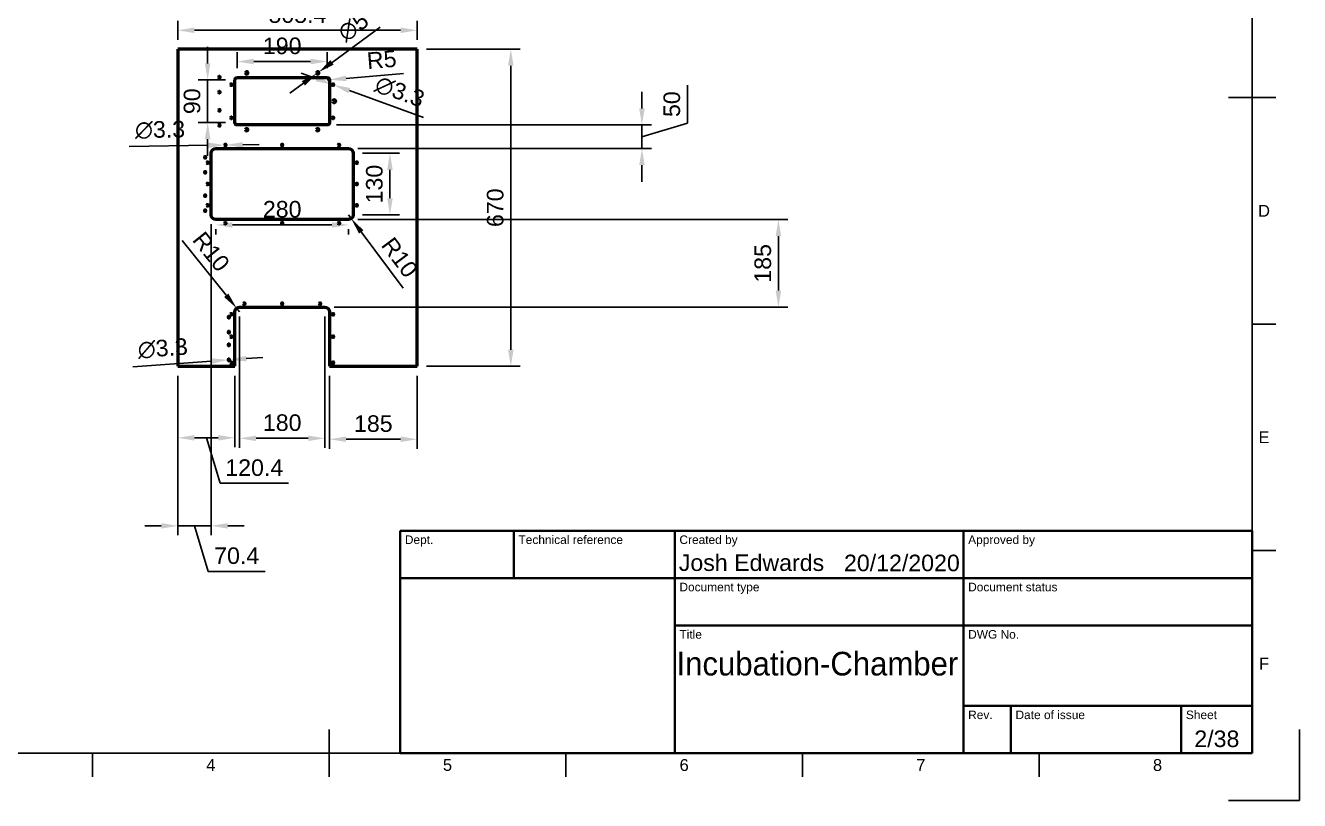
# Model space of a CAD drawing. Header units: millimetres. Extents: x 0 to 420, y 0 to 297.
# Drawn here: x 150.8 to 420, y 0 to 163.7 of the extents above; entities that cross this region are included whole.
import ezdxf
from ezdxf.enums import TextEntityAlignment as Align

# ---------------------------------------------------------------- set-up
doc = ezdxf.new("R2010")
doc.units = ezdxf.units.MM
doc.header["$LTSCALE"] = 0.75
for name, color, linetype, lineweight in [('Border', 7, 'Continuous', 25), ('Dimensions', 7, 'Continuous', 25), ('TitleBlock', 7, 'Continuous', 35), ('Visible', 7, 'Continuous', 50)]:
    doc.layers.add(name, color=color, linetype=linetype, lineweight=lineweight)
doc.styles.add('FusionTitle', font='arial.ttf')
doc.styles.get("Standard").update_dxf_attribs({"font": 'arial.ttf'})
doc.dimstyles.new('ISO-25', dxfattribs={"dimtxt": 3.5, "dimasz": 3.5, "dimexe": 2, "dimexo": 2, "dimgap": 1.5, "dimtad": 1, "dimzin": 12, "dimdsep": 46, "dimtxsty": 'Standard', "dimcen": 0, "dimclrd": 256, "dimclre": 256, "dimclrt": 256, "dimazin": 3, "dimtp": 0.1, "dimtm": 0.1, "dimtfac": 0.714, "dimtmove": 1, "dimatfit": 3, "dimfxl": 1, "dimtzin": 12, "dimarcsym": 0})

# ---------------------------------------------------------------- blocks, each defined once
blk = doc.blocks.new('ISO_A3_SHEET')
at = {"layer": 'Border'}
for p, q in [((410, 287), (410, 10)), ((415, 148.5), (405, 148.5)), ((415, 100.66667), (410, 100.66667)), ((415, 52.83334), (410, 52.83334)), ((215, 5), (215, 15)), ((20, 10), (410, 10)), ((165, 5), (165, 10)), ((265, 5), (265, 10)), ((315, 5), (315, 10)), ((365, 5), (365, 10))]:
    blk.add_line(p, q, dxfattribs=at)
at = {"layer": 'Defpoints'}
for p, q in [((420, 0), (420, 15)), ((405, 0), (420, 0))]:
    blk.add_line(p, q, dxfattribs=at)
at = {"layer": 'Border', "style": 'FusionTitle'}
for s, p in [('D', (412.5, 124.58334)), ('E', (412.5, 76.75001)), ('F', (412.5, 28.91668)), ('4', (190, 7.5)), ('5', (240, 7.5)), ('6', (290, 7.5)), ('7', (340, 7.5)), ('8', (390, 7.5))]:
    blk.add_text(s, height=2.5, dxfattribs=at).set_placement(p, align=Align.MIDDLE)
blk = doc.blocks.new('ISO_TITLEBLOCK')
at = {"layer": 'TitleBlock'}
for p, q in [((0, 47), (-180, 47)), ((-180, 47), (-180, 0)), ((-156, 37), (-156, 47)), ((-122, 0), (-122, 47)), ((-61, 0), (-61, 47)), ((0, 0), (0, 47)), ((-180, 37), (0, 37)), ((-122, 27), (0, 27)), ((-61, 10), (0, 10)), ((-51, 0), (-51, 10)), ((-15, 0), (-15, 10)), ((-180, 0), (0, 0))]:
    blk.add_line(p, q, dxfattribs=at)
at = {"layer": 'TitleBlock', "style": 'FusionTitle'}
for s, p in [('Dept.', (-179, 46)), ('Technical reference', (-155, 46)), ('Created by', (-121, 46)), ('Approved by', (-60, 46)), ('Document type', (-121, 36)), ('Document status', (-60, 36)), ('Title', (-121, 26)), ('DWG No.', (-60, 26)), ('Rev.', (-60, 9)), ('Date of issue', (-50, 9)), ('Sheet', (-14, 9))]:
    blk.add_text(s, height=1.8, dxfattribs=at).set_placement(p, align=Align.TOP_LEFT)
for tag, height, p in [('DEPT', 3.5, (-179, 42)), ('TECHNICAL_REFERENCE', 3.5, (-155, 42)), ('CREATED_BY', 3.5, (-121, 42)), ('APPROVED_BY', 3.5, (-60, 42)), ('DOCUMENT_TYPE', 3.5, (-121, 32)), ('DOCUMENT_STATUS', 3.5, (-60, 32)), ('TITLE_1', 5, (-121, 21.5)), ('TITLE_2', 5, (-121, 14)), ('TITLE_3', 5, (-121, 6.5)), ('DATE_OF_ISSUE', 3.5, (-50, 5))]:
    blk.add_attdef(tag, text='', height=height, dxfattribs=at).set_placement(p, align=Align.TOP_LEFT)
for tag, p in [('CREATED_DATE', (-62, 42)), ('APPROVED_DATE', (-0.99, 42))]:
    blk.add_attdef(tag, text='', height=3.5, dxfattribs=at).set_placement(p, align=Align.TOP_RIGHT)
for tag, height, p in [('DRAWING_NUMBER', 5, (-30.5, 19.75)), ('REV', 3.5, (-56, 4.85)), ('SHEET', 3.5, (-7.5, 4.85))]:
    blk.add_attdef(tag, text='', height=height, dxfattribs=at).set_placement(p, align=Align.TOP_CENTER)
blk = doc.blocks.new('*D52')
at = {"layer": 'Defpoints', "color": 0, "transparency": 16777216}
for p in [(183.040423, 162.720212), (183.040423, 158.733345), (233.580423, 158.733345)]:
    blk.add_point(p, dxfattribs=at)
at = {"layer": 'Dimensions', "lineweight": -2, "transparency": 16777216}
for p, q in [((183.040423, 160.733345), (183.040423, 164.720212)), ((233.580423, 160.733345), (233.580423, 164.720212)), ((230.080423, 162.720212), (186.540423, 162.720212))]:
    blk.add_line(p, q, dxfattribs=at)
at = {"layer": 'Dimensions', "transparency": 16777216}
for points in [[(186.540423, 163.303546), (186.540423, 162.136879), (183.040423, 162.720212)], [(230.080423, 163.303546), (230.080423, 162.136879), (233.580423, 162.720212)]]:
    blk.add_solid(points, dxfattribs=at)
at = {"layer": 'Dimensions', "transparency": 16777216, "insert": (208.310423, 166.007218), "char_height": 3.5, "attachment_point": 5}
blk.add_mtext('505.4', dxfattribs=at)
blk = doc.blocks.new('*D56')
at = {"layer": 'Defpoints', "color": 0, "transparency": 16777216}
for p in [(233.580423, 158.733345), (253.379413, 158.733345), (233.580423, 91.733345)]:
    blk.add_point(p, dxfattribs=at)
at = {"layer": 'Dimensions', "lineweight": -2, "transparency": 16777216}
for p, q in [((235.580423, 158.733345), (255.379413, 158.733345)), ((253.379413, 95.233345), (253.379413, 155.233345)), ((235.580423, 91.733345), (255.379413, 91.733345))]:
    blk.add_line(p, q, dxfattribs=at)
at = {"layer": 'Dimensions', "transparency": 16777216}
for points in [[(252.796079, 155.233345), (253.962746, 155.233345), (253.379413, 158.733345)], [(252.796079, 95.233345), (253.962746, 95.233345), (253.379413, 91.733345)]]:
    blk.add_solid(points, dxfattribs=at)
at = {"layer": 'Dimensions', "transparency": 16777216, "insert": (250.092407, 125.233345), "char_height": 3.5, "attachment_point": 5, "rotation": 90}
blk.add_mtext('670', dxfattribs=at)
blk = doc.blocks.new('*D57')
at = {"layer": 'Defpoints', "color": 0, "transparency": 16777216}
for p in [(196.080423, 104.233345), (214.080423, 104.233345), (214.080423, 76.519217)]:
    blk.add_point(p, dxfattribs=at)
at = {"layer": 'Dimensions', "lineweight": -2, "transparency": 16777216}
for p, q in [((196.080423, 102.233345), (196.080423, 74.519217)), ((214.080423, 102.233345), (214.080423, 74.519217)), ((199.580423, 76.519217), (210.580423, 76.519217))]:
    blk.add_line(p, q, dxfattribs=at)
at = {"layer": 'Dimensions', "transparency": 16777216}
for points in [[(199.580423, 77.102551), (199.580423, 75.935884), (196.080423, 76.519217)], [(210.580423, 77.102551), (210.580423, 75.935884), (214.080423, 76.519217)]]:
    blk.add_solid(points, dxfattribs=at)
at = {"layer": 'Dimensions', "transparency": 16777216, "insert": (205.080423, 79.806223), "char_height": 3.5, "attachment_point": 5}
blk.add_mtext('180', dxfattribs=at)
blk = doc.blocks.new('*D58')
at = {"layer": 'Defpoints', "color": 0, "transparency": 16777216}
for p in [(195.453826, 104.012688), (196.080423, 103.233345)]:
    blk.add_point(p, dxfattribs=at)
at = {"layer": 'Dimensions', "lineweight": -2, "transparency": 16777216}
for p, q in [((183.954959, 118.314651), (193.260736, 106.74039)), ((196.080423, 103.233345), (195.453826, 104.012688))]:
    blk.add_line(p, q, dxfattribs=at)
at = {"layer": 'Dimensions', "transparency": 16777216}
blk.add_solid([(193.715353, 107.105905), (192.806119, 106.374875), (195.453826, 104.012688)], dxfattribs=at)
at = {"layer": 'Dimensions', "transparency": 16777216, "insert": (190.073009, 115.950999), "char_height": 3.5, "attachment_point": 5, "rotation": 308.79951509}
blk.add_mtext('R10', dxfattribs=at)
blk = doc.blocks.new('*D59')
at = {"layer": 'Defpoints', "color": 0, "transparency": 16777216}
for p in [(215.080423, 91.733345), (233.580423, 91.733345), (233.580423, 76.322927)]:
    blk.add_point(p, dxfattribs=at)
at = {"layer": 'Dimensions', "lineweight": -2, "transparency": 16777216}
for p, q in [((215.080423, 89.733345), (215.080423, 74.322927)), ((233.580423, 89.733345), (233.580423, 74.322927)), ((218.580423, 76.322927), (230.080423, 76.322927))]:
    blk.add_line(p, q, dxfattribs=at)
at = {"layer": 'Dimensions', "transparency": 16777216}
for points in [[(218.580423, 76.90626), (218.580423, 75.739594), (215.080423, 76.322927)], [(230.080423, 76.90626), (230.080423, 75.739594), (233.580423, 76.322927)]]:
    blk.add_solid(points, dxfattribs=at)
at = {"layer": 'Dimensions', "transparency": 16777216, "insert": (224.330423, 79.609933), "char_height": 3.5, "attachment_point": 5}
blk.add_mtext('185', dxfattribs=at)
blk = doc.blocks.new('*D60')
at = {"layer": 'Defpoints', "color": 0, "transparency": 16777216}
for p in [(183.040423, 91.733345), (195.080423, 91.733345), (195.080423, 76.626573)]:
    blk.add_point(p, dxfattribs=at)
at = {"layer": 'Dimensions', "lineweight": -2, "transparency": 16777216}
for p, q in [((183.040423, 89.733345), (183.040423, 74.626573)), ((195.080423, 89.733345), (195.080423, 74.626573)), ((186.540423, 76.626573), (191.580423, 76.626573)), ((189.060423, 76.626573), (191.943728, 67.015556)), ((191.943728, 67.015556), (206.410645, 67.015556))]:
    blk.add_line(p, q, dxfattribs=at)
at = {"layer": 'Dimensions', "transparency": 16777216}
for points in [[(186.540423, 77.209906), (186.540423, 76.043239), (183.040423, 76.626573)], [(191.580423, 77.209906), (191.580423, 76.043239), (195.080423, 76.626573)]]:
    blk.add_solid(points, dxfattribs=at)
at = {"layer": 'Dimensions', "transparency": 16777216, "insert": (199.177186, 70.302562), "char_height": 3.5, "attachment_point": 5}
blk.add_mtext('120.4', dxfattribs=at)
blk = doc.blocks.new('*D61')
at = {"layer": 'Defpoints', "color": 0, "transparency": 16777216}
for p in [(193.645843, 93.081584), (193.975003, 93.105106)]:
    blk.add_point(p, dxfattribs=at)
at = {"layer": 'Dimensions', "lineweight": -2, "transparency": 16777216}
for p, q in [((173.517088, 91.643202), (190.154745, 92.832113)), ((193.975003, 93.105106), (193.645843, 93.081584)), ((197.466101, 93.354576), (200.957199, 93.604047))]:
    blk.add_line(p, q, dxfattribs=at)
at = {"layer": 'Dimensions', "transparency": 16777216}
for points in [[(190.113166, 93.413963), (190.196323, 92.250264), (193.645843, 93.081584)], [(197.424523, 93.936426), (197.50768, 92.772727), (193.975003, 93.105106)]]:
    blk.add_solid(points, dxfattribs=at)
at = {"layer": 'Dimensions', "transparency": 16777216, "insert": (179.849101, 95.489204), "char_height": 3.5, "attachment_point": 5, "rotation": 4.08733537}
blk.add_mtext('∅3.3', dxfattribs=at)
blk = doc.blocks.new('*D62')
at = {"layer": 'Defpoints', "color": 0, "transparency": 16777216}
for p in [(192.91544, 138.480998), (193.245406, 138.485692)]:
    blk.add_point(p, dxfattribs=at)
at = {"layer": 'Dimensions', "lineweight": -2, "transparency": 16777216}
for p, q in [((172.7374, 138.193929), (189.415794, 138.431209)), ((193.245406, 138.485692), (192.91544, 138.480998)), ((196.745052, 138.535481), (200.244698, 138.585269))]:
    blk.add_line(p, q, dxfattribs=at)
at = {"layer": 'Dimensions', "transparency": 16777216}
for points in [[(189.407496, 139.014483), (189.424092, 137.847935), (192.91544, 138.480998)], [(196.736754, 139.118755), (196.75335, 137.952206), (193.245406, 138.485692)]]:
    blk.add_solid(points, dxfattribs=at)
at = {"layer": 'Dimensions', "transparency": 16777216, "insert": (179.278623, 141.672223), "char_height": 3.5, "attachment_point": 5, "rotation": 0.81505981}
blk.add_mtext('∅3.3', dxfattribs=at)
blk = doc.blocks.new('*D63')
at = {"layer": 'Defpoints', "color": 0, "transparency": 16777216}
for p in [(220.080423, 136.733345), (220.080423, 123.733345), (227.848574, 123.733345)]:
    blk.add_point(p, dxfattribs=at)
at = {"layer": 'Dimensions', "lineweight": -2, "transparency": 16777216}
for p, q in [((222.080423, 136.733345), (229.848574, 136.733345)), ((227.848574, 133.233345), (227.848574, 127.233345)), ((222.080423, 123.733345), (229.848574, 123.733345))]:
    blk.add_line(p, q, dxfattribs=at)
at = {"layer": 'Dimensions', "transparency": 16777216}
for points in [[(227.265241, 133.233345), (228.431907, 133.233345), (227.848574, 136.733345)], [(227.265241, 127.233345), (228.431907, 127.233345), (227.848574, 123.733345)]]:
    blk.add_solid(points, dxfattribs=at)
at = {"layer": 'Dimensions', "transparency": 16777216, "insert": (224.560375, 130.233345), "char_height": 3.5, "attachment_point": 5, "rotation": 90}
blk.add_mtext('130', dxfattribs=at)
blk = doc.blocks.new('*D64')
at = {"layer": 'Defpoints', "color": 0, "transparency": 16777216}
for p in [(191.080423, 122.733345), (191.080423, 121.604764), (219.080423, 122.733345)]:
    blk.add_point(p, dxfattribs=at)
at = {"layer": 'Dimensions', "lineweight": -2, "transparency": 16777216}
for p, q in [((215.580423, 121.604764), (194.580423, 121.604764)), ((191.080423, 120.733345), (191.080423, 119.604764)), ((219.080423, 120.733345), (219.080423, 119.604764))]:
    blk.add_line(p, q, dxfattribs=at)
at = {"layer": 'Dimensions', "transparency": 16777216}
for points in [[(194.580423, 122.188097), (194.580423, 121.02143), (191.080423, 121.604764)], [(215.580423, 122.188097), (215.580423, 121.02143), (219.080423, 121.604764)]]:
    blk.add_solid(points, dxfattribs=at)
at = {"layer": 'Dimensions', "transparency": 16777216, "insert": (205.080423, 124.891769), "char_height": 3.5, "attachment_point": 5}
blk.add_mtext('280', dxfattribs=at)
blk = doc.blocks.new('*D65')
at = {"layer": 'Defpoints', "color": 0, "transparency": 16777216}
for p in [(219.080423, 123.733345), (219.677964, 122.931507)]:
    blk.add_point(p, dxfattribs=at)
at = {"layer": 'Dimensions', "lineweight": -2, "transparency": 16777216}
for p, q in [((219.080423, 123.733345), (219.677964, 122.931507)), ((230.64362, 108.216736), (221.769358, 120.125073))]:
    blk.add_line(p, q, dxfattribs=at)
at = {"layer": 'Dimensions', "transparency": 16777216}
blk.add_solid([(222.237097, 120.473639), (221.301619, 119.776507), (219.677964, 122.931507)], dxfattribs=at)
at = {"layer": 'Dimensions', "transparency": 16777216, "insert": (229.887833, 114.731809), "char_height": 3.5, "attachment_point": 5, "rotation": 306.69399928}
blk.add_mtext('R10', dxfattribs=at)
blk = doc.blocks.new('*D66')
at = {"layer": 'Defpoints', "color": 0, "transparency": 16777216}
for p in [(214.580423, 152.233345), (215.078643, 152.2755)]:
    blk.add_point(p, dxfattribs=at)
at = {"layer": 'Dimensions', "lineweight": -2, "transparency": 16777216}
for p, q in [((230.69304, 153.596667), (218.566181, 152.570588)), ((214.580423, 152.233345), (215.078643, 152.2755))]:
    blk.add_line(p, q, dxfattribs=at)
at = {"layer": 'Dimensions', "transparency": 16777216}
blk.add_solid([(218.517, 153.151844), (218.615362, 151.989332), (215.078643, 152.2755)], dxfattribs=at)
at = {"layer": 'Dimensions', "transparency": 16777216, "insert": (226.096853, 156.499337), "char_height": 3.5, "attachment_point": 5, "rotation": 4.83640339}
blk.add_mtext('R5', dxfattribs=at)
blk = doc.blocks.new('*D67')
at = {"layer": 'Defpoints', "color": 0, "transparency": 16777216}
for p in [(212.378633, 153.585762), (212.782213, 153.880927)]:
    blk.add_point(p, dxfattribs=at)
at = {"layer": 'Dimensions', "lineweight": -2, "transparency": 16777216}
for p, q in [((225.800581, 163.402127), (215.607278, 155.947086)), ((212.378633, 153.585762), (212.782213, 153.880927)), ((209.553568, 151.519604), (206.728503, 149.453446))]:
    blk.add_line(p, q, dxfattribs=at)
at = {"layer": 'Dimensions', "transparency": 16777216}
for points in [[(215.262918, 156.41793), (215.951638, 155.476241), (212.782213, 153.880927)], [(209.209208, 151.990448), (209.897928, 151.04876), (212.378633, 153.585762)]]:
    blk.add_solid(points, dxfattribs=at)
at = {"layer": 'Dimensions', "transparency": 16777216, "insert": (220.118256, 163.439838), "char_height": 3.5, "attachment_point": 5, "rotation": 36.1805095}
blk.add_mtext('∅5', dxfattribs=at)
blk = doc.blocks.new('*D68')
at = {"layer": 'Defpoints', "color": 0, "transparency": 16777216}
for p in [(215.67534, 151.289686), (215.985506, 151.177003)]:
    blk.add_point(p, dxfattribs=at)
at = {"layer": 'Dimensions', "lineweight": -2, "transparency": 16777216}
for p, q in [((212.385709, 152.484811), (209.096077, 153.679936)), ((215.67534, 151.289686), (215.985506, 151.177003)), ((234.952659, 144.286227), (219.275137, 149.981878))]:
    blk.add_line(p, q, dxfattribs=at)
at = {"layer": 'Dimensions', "transparency": 16777216}
for points in [[(212.584896, 153.033083), (212.186521, 151.936539), (215.67534, 151.289686)], [(219.474325, 150.53015), (219.07595, 149.433606), (215.985506, 151.177003)]]:
    blk.add_solid(points, dxfattribs=at)
at = {"layer": 'Dimensions', "transparency": 16777216, "insert": (229.914533, 149.717931), "char_height": 3.5, "attachment_point": 5, "rotation": 340.03390887}
blk.add_mtext('∅3.3', dxfattribs=at)
blk = doc.blocks.new('*D69')
at = {"layer": 'Defpoints', "color": 0, "transparency": 16777216}
for p in [(214.580423, 156.125404), (195.580423, 152.733345), (214.580423, 152.733345)]:
    blk.add_point(p, dxfattribs=at)
at = {"layer": 'Dimensions', "lineweight": -2, "transparency": 16777216}
for p, q in [((195.580423, 154.733345), (195.580423, 158.125404)), ((199.080423, 156.125404), (211.080423, 156.125404)), ((214.580423, 154.733345), (214.580423, 158.125404))]:
    blk.add_line(p, q, dxfattribs=at)
at = {"layer": 'Dimensions', "transparency": 16777216}
for points in [[(199.080423, 156.708738), (199.080423, 155.542071), (195.580423, 156.125404)], [(211.080423, 156.708738), (211.080423, 155.542071), (214.580423, 156.125404)]]:
    blk.add_solid(points, dxfattribs=at)
at = {"layer": 'Dimensions', "transparency": 16777216, "insert": (205.080423, 159.41241), "char_height": 3.5, "attachment_point": 5}
blk.add_mtext('190', dxfattribs=at)
blk = doc.blocks.new('*D70')
at = {"layer": 'Defpoints', "color": 0, "transparency": 16777216}
for p in [(189.334094, 152.233345), (195.080423, 152.233345), (195.080423, 143.233345)]:
    blk.add_point(p, dxfattribs=at)
at = {"layer": 'Dimensions', "lineweight": -2, "transparency": 16777216}
for p, q in [((189.334094, 155.733345), (189.334094, 159.233345)), ((193.080423, 152.233345), (187.334094, 152.233345)), ((189.334094, 143.233345), (189.334094, 152.233345)), ((193.080423, 143.233345), (187.334094, 143.233345)), ((189.334094, 139.733345), (189.334094, 136.233345))]:
    blk.add_line(p, q, dxfattribs=at)
at = {"layer": 'Dimensions', "transparency": 16777216}
for points in [[(188.750761, 155.733345), (189.917427, 155.733345), (189.334094, 152.233345)], [(188.750761, 139.733345), (189.917427, 139.733345), (189.334094, 143.233345)]]:
    blk.add_solid(points, dxfattribs=at)
at = {"layer": 'Dimensions', "transparency": 16777216, "insert": (186.047089, 147.733345), "char_height": 3.5, "attachment_point": 5, "rotation": 90}
blk.add_mtext('90', dxfattribs=at)
blk = doc.blocks.new('*D93')
at = {"layer": 'Defpoints', "color": 0, "transparency": 16777216}
for p in [(214.580423, 142.733345), (281.079578, 142.733345), (219.080423, 137.733345)]:
    blk.add_point(p, dxfattribs=at)
at = {"layer": 'Dimensions', "lineweight": -2, "transparency": 16777216}
for p, q in [((290.690595, 143.11665), (290.690595, 151.118355)), ((281.079578, 146.233345), (281.079578, 149.733345)), ((216.580423, 142.733345), (283.079578, 142.733345)), ((281.079578, 140.233345), (290.690595, 143.11665)), ((281.079578, 137.733345), (281.079578, 142.733345)), ((281.079578, 137.733345), (281.079578, 142.733345)), ((221.080423, 137.733345), (283.079578, 137.733345)), ((281.079578, 134.233345), (281.079578, 130.733345))]:
    blk.add_line(p, q, dxfattribs=at)
at = {"layer": 'Dimensions', "transparency": 16777216}
for points in [[(280.496245, 146.233345), (281.662912, 146.233345), (281.079578, 142.733345)], [(280.496245, 134.233345), (281.662912, 134.233345), (281.079578, 137.733345)]]:
    blk.add_solid(points, dxfattribs=at)
at = {"layer": 'Dimensions', "transparency": 16777216, "insert": (287.403589, 147.117502), "char_height": 3.5, "attachment_point": 5, "rotation": 90}
blk.add_mtext('50', dxfattribs=at)
blk = doc.blocks.new('*D94')
at = {"layer": 'Defpoints', "color": 0, "transparency": 16777216}
for p in [(219.080423, 122.733345), (214.080423, 104.233345), (309.912483, 104.233345)]:
    blk.add_point(p, dxfattribs=at)
at = {"layer": 'Dimensions', "lineweight": -2, "transparency": 16777216}
for p, q in [((221.080423, 122.733345), (311.912483, 122.733345)), ((309.912483, 119.233345), (309.912483, 107.733345)), ((216.080423, 104.233345), (311.912483, 104.233345))]:
    blk.add_line(p, q, dxfattribs=at)
at = {"layer": 'Dimensions', "transparency": 16777216}
for points in [[(309.32915, 119.233345), (310.495817, 119.233345), (309.912483, 122.733345)], [(309.32915, 107.733345), (310.495817, 107.733345), (309.912483, 104.233345)]]:
    blk.add_solid(points, dxfattribs=at)
at = {"layer": 'Dimensions', "transparency": 16777216, "insert": (306.625478, 113.483345), "char_height": 3.5, "attachment_point": 5, "rotation": 90}
blk.add_mtext('185', dxfattribs=at)
blk = doc.blocks.new('*D95')
at = {"layer": 'Defpoints', "color": 0, "transparency": 16777216}
for p in [(190.080423, 123.733345), (183.040423, 91.733345), (183.040423, 58.028362)]:
    blk.add_point(p, dxfattribs=at)
at = {"layer": 'Dimensions', "lineweight": -2, "transparency": 16777216}
for p, q in [((190.080423, 121.733345), (190.080423, 56.028362)), ((183.040423, 89.733345), (183.040423, 56.028362)), ((179.540423, 58.028362), (176.040423, 58.028362)), ((190.080423, 58.028362), (183.040423, 58.028362)), ((190.080423, 58.028362), (183.040423, 58.028362)), ((186.560423, 58.028362), (189.443728, 48.417346)), ((193.580423, 58.028362), (197.080423, 58.028362)), ((189.443728, 48.417346), (201.492159, 48.417346))]:
    blk.add_line(p, q, dxfattribs=at)
at = {"layer": 'Dimensions', "transparency": 16777216}
for points in [[(179.540423, 58.611695), (179.540423, 57.445029), (183.040423, 58.028362)], [(193.580423, 58.611695), (193.580423, 57.445029), (190.080423, 58.028362)]]:
    blk.add_solid(points, dxfattribs=at)
at = {"layer": 'Dimensions', "transparency": 16777216, "insert": (195.467943, 51.704351), "char_height": 3.5, "attachment_point": 5}
blk.add_mtext('70.4', dxfattribs=at)

msp = doc.modelspace()

# ---------------------------------------------------------------- linework, layer by layer
at = {"layer": 'Visible'}
for p, q in [((183.040423, 158.733345, 0.5), (183.040423, 91.733345, 0.5)), ((233.580423, 158.733345, 0.5), (183.040423, 158.733345, 0.5)), ((233.580423, 91.733345, 0.5), (233.580423, 158.733345, 0.5)), ((195.080423, 143.233345, 0.5), (195.080423, 152.233345, 0.5)), ((195.580423, 152.733345, 0.5), (214.580423, 152.733345, 0.5)), ((215.080423, 152.233345, 0.5), (215.080423, 143.233345, 0.5)), ((214.580423, 142.733345, 0.5), (195.580423, 142.733345, 0.5)), ((191.080423, 137.733345, 0.5), (219.080423, 137.733345, 0.5)), ((190.080423, 123.733345, 0.5), (190.080423, 136.733345, 0.5)), ((220.080423, 136.733345, 0.5), (220.080423, 123.733345, 0.5)), ((219.080423, 122.733345, 0.5), (191.080423, 122.733345, 0.5)), ((195.080423, 91.733345, 0.5), (195.080423, 103.233345, 0.5)), ((196.080423, 104.233345, 0.5), (214.080423, 104.233345, 0.5)), ((215.080423, 103.233345, 0.5), (215.080423, 91.733345, 0.5)), ((183.040423, 91.733345, 0.5), (195.080423, 91.733345, 0.5)), ((215.080423, 91.733345, 0.5), (233.580423, 91.733345, 0.5))]:
    msp.add_line(p, q, dxfattribs=at)
at = {"layer": 'Visible', "extrusion": (2e-15, -3e-16, -1)}
for centre, radius in [((-197.580423, 153.733345, -0.5), 0.25), ((-212.580423, 153.733345, -0.5), 0.25), ((-191.810423, 152.823345, -0.5), 0.165), ((-194.330423, 151.233345, -0.5), 0.165), ((-215.830423, 151.233345, -0.5), 0.165), ((-191.810423, 149.643345, -0.5), 0.165), ((-216.080423, 147.733345, -0.5), 0.31), ((-191.810423, 145.823345, -0.5), 0.165), ((-191.810423, 142.643345, -0.5), 0.165), ((-194.330423, 144.233345, -0.5), 0.165), ((-215.830423, 144.233345, -0.5), 0.165), ((-197.580423, 141.733345, -0.5), 0.25), ((-212.580423, 141.733345, -0.5), 0.25), ((-193.080423, 138.483345, -0.5), 0.165), ((-205.080423, 138.483345, -0.5), 0.165), ((-217.080423, 138.483345, -0.5), 0.165), ((-188.810423, 135.873345, -0.5), 0.165), ((-189.330423, 134.733345, -0.5), 0.165), ((-220.830423, 134.733345, -0.5), 0.165), ((-188.810423, 132.693345, -0.5), 0.165), ((-189.330423, 130.233345, -0.5), 0.165), ((-220.830423, 130.233345, -0.5), 0.165), ((-188.810423, 127.773345, -0.5), 0.165), ((-188.810423, 124.593345, -0.5), 0.165), ((-189.330423, 125.733345, -0.5), 0.165), ((-220.830423, 125.733345, -0.5), 0.165), ((-193.080423, 121.983345, -0.5), 0.165), ((-205.080423, 121.983345, -0.5), 0.165), ((-217.080423, 121.983345, -0.5), 0.165), ((-197.080423, 104.983345, -0.5), 0.165), ((-205.080423, 104.983345, -0.5), 0.165), ((-213.080423, 104.983345, -0.5), 0.165), ((-193.810423, 102.123345, -0.5), 0.165), ((-194.330423, 102.733345, -0.5), 0.165), ((-215.830423, 102.733345, -0.5), 0.165), ((-193.810423, 98.943345, -0.5), 0.165), ((-194.330423, 97.983345, -0.5), 0.165), ((-215.830423, 97.983345, -0.5), 0.165), ((-193.810423, 96.273345, -0.5), 0.165), ((-193.810423, 93.093345, -0.5), 0.165), ((-194.330423, 92.483345, -0.5), 0.165), ((-215.830423, 92.483345, -0.5), 0.165)]:
    msp.add_circle(centre, radius, dxfattribs=at)
for centre, radius, start, end in [((-195.580423, 152.233345, -0.5), 0.5, 0, 90), ((-214.580423, 152.233345, -0.5), 0.5, 90, 180), ((-195.580423, 143.233345, -0.5), 0.5, 270, 0), ((-214.580423, 143.233345, -0.5), 0.5, 180, 270), ((-191.080423, 136.733345, -0.5), 1, 0, 90), ((-219.080423, 136.733345, -0.5), 1, 90, 180), ((-191.080423, 123.733345, -0.5), 1, 270, 0), ((-219.080423, 123.733345, -0.5), 1, 180, 270), ((-196.080423, 103.233345, -0.5), 1, 0, 90), ((-214.080423, 103.233345, -0.5), 1, 90, 180)]:
    msp.add_arc(centre, radius, start, end, dxfattribs=at)

# ---------------------------------------------------------------- block references
at = {"layer": 'Border'}
msp.add_blockref('ISO_A3_SHEET', (0, 0), dxfattribs=at)
at = {"layer": 'TitleBlock'}
ref = msp.add_blockref('ISO_TITLEBLOCK', (410, 10), dxfattribs=at)
ref.add_attrib('CREATED_DATE_001', '20/12/2020', (323.762619, 48.440314), dxfattribs={"height": 3.5, "style": 'FusionTitle'})
ref.add_attrib('SHEET_001', '2/38', (397.777626, 11.290314), dxfattribs={"height": 3.5, "style": 'FusionTitle'})
ref.add_attrib('TITLE_1_001', 'Incubation-Chamber', (288.387328, 26.414734), dxfattribs={"height": 5, "style": 'FusionTitle', "width": 0.9405})
ref.add_attrib('CREATED_BY_001', 'Josh Edwards', (288.86869, 48.5), dxfattribs={"height": 3.5, "style": 'FusionTitle'})

# ---------------------------------------------------------------- dimensions: what is measured, and where the dimension line sits
at = {"layer": 'Dimensions'}
for p1, p2, distance, picture, middle in [((233.580423, 158.733345), (183.040423, 158.733345), -3.986867, '*D52', (208.310423, 166.007218)), ((195.580423, 152.733345), (214.580423, 152.733345), 3.392059, '*D69', (205.080423, 159.41241)), ((195.080423, 143.233345), (195.080423, 152.233345), 5.746329, '*D70', (186.047089, 147.733345)), ((233.580423, 91.733345), (233.580423, 158.733345), -19.79899, '*D56', (250.092407, 125.233345)), ((220.080423, 136.733345), (220.080423, 123.733345), 7.768151, '*D63', (224.560375, 130.233345)), ((219.080423, 122.733345), (191.080423, 122.733345), 1.128581, '*D64', (205.080423, 124.891769)), ((196.080423, 104.233345), (214.080423, 104.233345), -27.714128, '*D57', (205.080423, 79.806223)), ((183.040423, 91.733345), (195.080423, 91.733345), -15.106772, '*D60', (193.443728, 70.302562)), ((215.080423, 91.733345), (233.580423, 91.733345), -15.410418, '*D59', (224.330423, 79.609933))]:
    dim = msp.add_aligned_dim(p1=p1, p2=p2, distance=distance, dimstyle='ISO-25', override={"dimlfac": 10, "dimclrd": 256, "dimclre": 256}, dxfattribs=at)
    dim.commit()
    dim.dimension.update_dxf_attribs({"geometry": picture, "text_midpoint": middle})
for p1, p2, picture, middle in [((212.378633, 153.585762), (212.782213, 153.880927), '*D67', (222.116462, 160.707685)), ((193.975003, 93.105106), (193.645843, 93.081584), '*D61', (180.090367, 92.112922))]:
    dim = msp.add_diameter_dim_2p(p1=p1, p2=p2, dimstyle='ISO-25', override={"dimlfac": 10, "dimclrd": 256, "dimclre": 256}, dxfattribs=at)
    dim.commit()
    dim.dimension.update_dxf_attribs({"geometry": picture, "text_midpoint": middle, "dimtype": 163})
dim = msp.add_radius_dim(center=(214.580423, 152.233345), mpoint=(215.078643, 152.2755), dimstyle='ISO-25', override={"dimlfac": 10, "dimse1": 1, "dimclrd": 256, "dimclre": 256}, dxfattribs=at)
dim.commit()
dim.dimension.update_dxf_attribs({"geometry": '*D66', "text_midpoint": (226.096853, 156.499337)})
for p1, p2, picture, middle in [((215.67534, 151.289686), (215.985506, 151.177003), '*D68', (229.914533, 149.717931)), ((193.245406, 138.485692), (192.91544, 138.480998), '*D62', (179.278623, 141.672223))]:
    dim = msp.add_diameter_dim_2p(p1=p1, p2=p2, dimstyle='ISO-25', override={"dimlfac": 10, "dimclrd": 256, "dimclre": 256}, dxfattribs=at)
    dim.commit()
    dim.dimension.update_dxf_attribs({"geometry": picture, "text_midpoint": middle})
for base, p1, p2, angle, picture, middle in [((281.079578, 142.733345), (219.080423, 137.733345), (214.580423, 142.733345), 90, '*D93', (287.403589, 144.61665)), ((183.040423, 58.028362), (190.080423, 123.733345), (183.040423, 91.733345), 180, '*D95', (190.943728, 51.704351)), ((309.912483, 104.233345), (219.080423, 122.733345), (214.080423, 104.233345), 270, '*D94', (306.625478, 113.483345))]:
    dim = msp.add_linear_dim(base=base, p1=p1, p2=p2, angle=angle, dimstyle='ISO-25', override={"dimlfac": 10, "dimclrd": 256, "dimclre": 256}, dxfattribs=at)
    dim.commit()
    dim.dimension.update_dxf_attribs({"geometry": picture, "text_midpoint": middle})
for center, mpoint, picture, middle in [((219.080423, 123.733345), (219.677964, 122.931507), '*D65', (227.252186, 112.767688)), ((196.080423, 103.233345), (195.453826, 104.012688), '*D58', (187.511303, 113.891371))]:
    dim = msp.add_radius_dim(center=center, mpoint=mpoint, dimstyle='ISO-25', override={"dimlfac": 10, "dimse1": 1, "dimclrd": 256, "dimclre": 256}, dxfattribs=at)
    dim.commit()
    dim.dimension.update_dxf_attribs({"geometry": picture, "text_midpoint": middle, "dimtype": 164})

doc.saveas('drawing.dxf')
